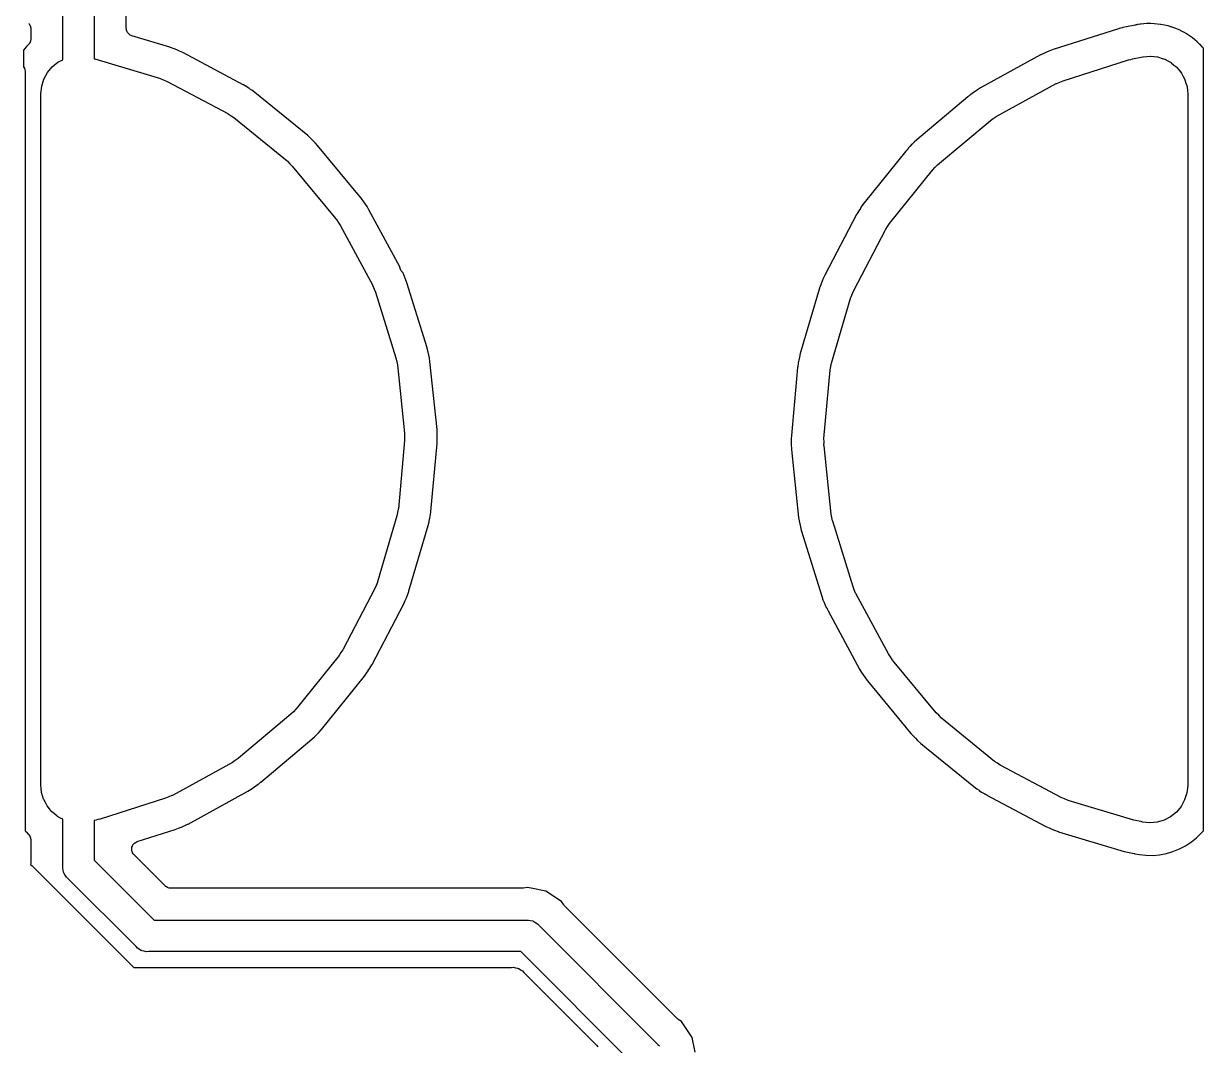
# Model space of a CAD drawing. Extents: x 40 to 174, y -137 to -40.
# Drawn here: x 139.82 to 158.6, y -97.74 to -81.48 of the extents above; entities that cross this region are included whole.
import ezdxf

# ---------------------------------------------------------------- set-up
doc = ezdxf.new("R2010")
doc.units = 0
doc.header["$MEASUREMENT"] = 0
doc.layers.add('BLACK', color=7, linetype='CONTINUOUS')

msp = doc.modelspace()

# ---------------------------------------------------------------- linework, layer by layer
at = {"layer": 'BLACK', "linetype": 'CONTINUOUS'}
for p, q in [((140.95, -81.2109), (140.95, -82.0401)), ((141.458, -81.5545), (141.458, -81.2872)), ((139.908, -81.4814), (139.912, -81.4849)), ((140.45, -82.0569), (140.45, -81.3036)), ((157.701, -81.4823), (157.654, -81.4866)), ((157.702, -81.4823), (157.701, -81.4823)), ((157.704, -81.482), (157.702, -81.4823)), ((157.705, -81.4819), (157.704, -81.482)), ((157.762, -81.4827), (157.705, -81.4819)), ((157.763, -81.4827), (157.762, -81.4826)), ((157.762, -81.4826), (157.762, -81.4827)), ((157.819, -81.4831), (157.763, -81.4827)), ((157.821, -81.4833), (157.819, -81.4831)), ((157.822, -81.4836), (157.821, -81.4833)), ((139.912, -81.4849), (139.921, -81.4993)), ((139.921, -81.4993), (139.93, -81.5129)), ((139.93, -81.5129), (139.932, -81.5183)), ((139.932, -81.5183), (139.934, -81.5231)), ((139.934, -81.5231), (139.937, -81.5395)), ((139.937, -81.5395), (139.942, -81.5555)), ((139.942, -81.5555), (139.941, -81.5611)), ((139.941, -81.5611), (139.942, -81.5666)), ((139.942, -81.5666), (139.942, -81.725)), ((141.461, -81.5689), (141.458, -81.5545)), ((141.461, -81.5836), (141.461, -81.5689)), ((141.464, -81.5905), (141.461, -81.5836)), ((141.466, -81.598), (141.464, -81.5905)), ((141.473, -81.6106), (141.466, -81.598)), ((141.479, -81.6241), (141.473, -81.6106)), ((141.484, -81.6296), (141.479, -81.6241)), ((141.488, -81.6362), (141.484, -81.6296)), ((141.499, -81.6456), (141.488, -81.6362)), ((141.509, -81.6562), (141.499, -81.6456)), ((141.516, -81.6597), (141.509, -81.6562)), ((141.522, -81.6645), (141.516, -81.6597)), ((141.535, -81.6695), (141.522, -81.6645)), ((141.548, -81.6761), (141.535, -81.6695)), ((157.248, -81.5642), (156.211, -81.8932)), ((157.252, -81.5629), (157.248, -81.5642)), ((157.257, -81.5615), (157.252, -81.5629)), ((157.315, -81.5467), (157.257, -81.5615)), ((157.318, -81.546), (157.315, -81.5466)), ((157.315, -81.5466), (157.315, -81.5467)), ((157.319, -81.5459), (157.318, -81.5459)), ((157.318, -81.5459), (157.318, -81.546)), ((157.374, -81.5322), (157.319, -81.5459)), ((157.516, -81.5041), (157.374, -81.5322)), ((157.519, -81.5046), (157.516, -81.5041)), ((157.53, -81.5025), (157.519, -81.5046)), ((157.541, -81.5023), (157.53, -81.5025)), ((157.552, -81.4984), (157.541, -81.5023)), ((157.541, -81.5023), (157.541, -81.5023)), ((157.562, -81.4964), (157.552, -81.4984)), ((157.563, -81.4963), (157.562, -81.4963)), ((157.562, -81.4963), (157.562, -81.4964)), ((157.562, -81.4964), (157.562, -81.4964)), ((157.596, -81.4917), (157.563, -81.4963)), ((157.602, -81.4908), (157.596, -81.4917)), ((157.596, -81.4917), (157.596, -81.4917)), ((157.596, -81.4917), (157.596, -81.4917)), ((157.653, -81.4867), (157.602, -81.4908)), ((157.654, -81.4866), (157.653, -81.4865)), ((157.653, -81.4865), (157.653, -81.4867)), ((157.823, -81.4836), (157.822, -81.4836)), ((157.871, -81.4889), (157.823, -81.4836)), ((157.872, -81.489), (157.871, -81.4889)), ((157.871, -81.4889), (157.871, -81.4889)), ((157.919, -81.494), (157.872, -81.489)), ((157.92, -81.4943), (157.919, -81.494)), ((157.922, -81.4943), (157.92, -81.4943)), ((157.923, -81.4945), (157.922, -81.4943)), ((157.979, -81.5063), (157.923, -81.4945)), ((157.98, -81.5065), (157.979, -81.5063)), ((157.979, -81.5063), (157.979, -81.5063)), ((158.035, -81.5178), (157.98, -81.5065)), ((158.036, -81.5183), (158.035, -81.5178)), ((158.038, -81.5189), (158.036, -81.5183)), ((158.039, -81.5191), (158.038, -81.5189)), ((158.084, -81.5335), (158.039, -81.5191)), ((158.085, -81.5336), (158.084, -81.5335)), ((158.085, -81.5338), (158.085, -81.5336)), ((158.13, -81.5479), (158.085, -81.5338)), ((158.132, -81.5484), (158.13, -81.5479)), ((158.133, -81.5487), (158.132, -81.5484)), ((158.135, -81.5492), (158.133, -81.5487)), ((158.187, -81.5715), (158.135, -81.5492)), ((158.187, -81.5716), (158.187, -81.5715)), ((158.188, -81.5719), (158.187, -81.5716)), ((158.239, -81.5936), (158.188, -81.5719)), ((158.241, -81.5945), (158.239, -81.5936)), ((158.242, -81.5954), (158.241, -81.5945)), ((158.243, -81.5958), (158.242, -81.5954)), ((158.285, -81.6188), (158.243, -81.5958)), ((158.285, -81.619), (158.285, -81.6188)), ((158.286, -81.6193), (158.285, -81.619)), ((158.328, -81.6418), (158.286, -81.6193)), ((158.329, -81.6425), (158.328, -81.6418)), ((158.33, -81.6431), (158.329, -81.6425)), ((158.332, -81.644), (158.33, -81.6431)), ((158.378, -81.6758), (158.332, -81.644)), ((139.878, -81.8415), (139.825, -81.9041)), ((139.904, -81.8158), (139.878, -81.8415)), ((139.907, -81.8107), (139.904, -81.8158)), ((139.912, -81.8067), (139.907, -81.8107)), ((139.92, -81.7929), (139.912, -81.8067)), ((139.93, -81.7799), (139.92, -81.7929)), ((139.931, -81.7739), (139.93, -81.7799)), ((139.934, -81.7685), (139.931, -81.7739)), ((139.937, -81.7528), (139.934, -81.7685)), ((139.941, -81.7374), (139.937, -81.7528)), ((139.942, -81.725), (139.941, -81.7312)), ((139.941, -81.7312), (139.941, -81.7374)), ((142.154, -81.8588), (141.548, -81.6761)), ((142.157, -81.8599), (142.154, -81.8588)), ((158.378, -81.676), (158.378, -81.6758)), ((158.379, -81.6763), (158.378, -81.676)), ((158.425, -81.7079), (158.379, -81.6763)), ((158.427, -81.7091), (158.425, -81.7079)), ((158.428, -81.7101), (158.427, -81.7091)), ((158.429, -81.7108), (158.428, -81.7101)), ((158.465, -81.7413), (158.429, -81.7108)), ((158.466, -81.7415), (158.465, -81.7413)), ((158.466, -81.7419), (158.466, -81.7415)), ((158.503, -81.7723), (158.466, -81.7419)), ((158.503, -81.773), (158.503, -81.7723)), ((158.505, -81.7738), (158.503, -81.773)), ((158.506, -81.7751), (158.505, -81.7738)), ((158.545, -81.8152), (158.506, -81.7751)), ((158.546, -81.8155), (158.545, -81.8152)), ((158.546, -81.8159), (158.546, -81.8155)), ((158.586, -81.8561), (158.546, -81.8159)), ((158.587, -81.8576), (158.586, -81.8561)), ((158.588, -81.8588), (158.587, -81.8576)), ((158.589, -81.8596), (158.588, -81.8588)), ((139.825, -81.9041), (139.825, -82.173)), ((140.95, -82.0401), (140.959, -82.0418)), ((140.959, -82.0418), (142.003, -82.357)), ((142.162, -81.8613), (142.157, -81.8599)), ((142.219, -81.8825), (142.162, -81.8613)), ((142.262, -81.9008), (142.219, -81.8825)), ((142.263, -81.901), (142.262, -81.9008)), ((142.264, -81.9015), (142.263, -81.901)), ((142.307, -81.9193), (142.264, -81.9015)), ((142.358, -81.9436), (142.307, -81.9193)), ((143.319, -82.4542), (142.358, -81.9436)), ((156.007, -81.9803), (155.054, -82.5044)), ((156.011, -81.9784), (156.007, -81.9803)), ((156.015, -81.9761), (156.011, -81.9784)), ((156.07, -81.9499), (156.015, -81.9761)), ((156.113, -81.9321), (156.07, -81.9499)), ((156.114, -81.9316), (156.113, -81.9321)), ((156.115, -81.9314), (156.114, -81.9316)), ((156.158, -81.9131), (156.115, -81.9314)), ((156.211, -81.8932), (156.158, -81.9131)), ((157.443, -82.052), (157.471, -82.0434)), ((157.471, -82.0434), (157.634, -82.0113)), ((157.634, -82.0113), (157.637, -82.0107)), ((157.637, -82.0107), (157.638, -82.0106)), ((157.638, -82.0106), (157.642, -82.0098)), ((157.638, -82.0106), (157.638, -82.0106)), ((157.642, -82.0098), (157.698, -82.0051)), ((157.698, -82.0051), (157.754, -82)), ((157.754, -82), (157.757, -82.0003)), ((157.757, -82.0003), (157.759, -82.0001)), ((157.759, -82.0001), (157.815, -82.0064)), ((157.815, -82.0064), (157.871, -82.0123)), ((157.871, -82.0123), (157.873, -82.0129)), ((157.873, -82.0129), (157.875, -82.0132)), ((157.875, -82.0132), (157.929, -82.0303)), ((157.929, -82.0303), (157.983, -82.0469)), ((158.6, -81.8736), (158.589, -81.8596)), ((158.6, -88.0869), (158.6, -81.8736)), ((139.825, -82.173), (139.827, -82.1758)), ((139.827, -82.1758), (139.838, -82.1921)), ((139.838, -82.1921), (139.84, -82.1986)), ((139.84, -82.1986), (139.843, -82.2044)), ((139.843, -82.2044), (139.847, -82.224)), ((139.847, -82.224), (139.852, -82.2432)), ((140.205, -82.261), (140.28, -82.1713)), ((140.28, -82.1713), (140.371, -82.0979)), ((140.371, -82.0979), (140.45, -82.0569)), ((156.366, -82.3902), (157.406, -82.0602)), ((157.406, -82.0602), (157.414, -82.0577)), ((157.414, -82.0577), (157.443, -82.052)), ((157.983, -82.0469), (157.985, -82.048)), ((157.985, -82.048), (157.987, -82.0487)), ((157.987, -82.0487), (158.036, -82.0758)), ((158.036, -82.0758), (158.086, -82.1026)), ((158.086, -82.1026), (158.087, -82.1041)), ((158.087, -82.1041), (158.089, -82.1052)), ((158.089, -82.1052), (158.132, -82.1413)), ((158.132, -82.1413), (158.176, -82.1772)), ((158.176, -82.1772), (158.177, -82.179)), ((158.177, -82.179), (158.179, -82.1805)), ((158.179, -82.1805), (158.214, -82.2243)), ((158.214, -82.2243), (158.25, -82.268)), ((139.852, -82.2432), (139.85, -82.263)), ((139.85, -82.263), (139.85, -94.3264)), ((140.113, -82.4753), (140.149, -82.3636)), ((140.149, -82.3636), (140.205, -82.261)), ((142.003, -82.357), (142.011, -82.3595)), ((142.011, -82.3595), (142.061, -82.381)), ((142.061, -82.381), (142.111, -82.4017)), ((142.111, -82.4017), (143.075, -82.9138)), ((156.266, -82.4323), (156.316, -82.4116)), ((156.316, -82.4116), (156.366, -82.3902)), ((158.25, -82.268), (158.251, -82.27)), ((158.251, -82.27), (158.252, -82.2719)), ((158.252, -82.2719), (158.278, -82.3216)), ((158.278, -82.3216), (158.305, -82.3714)), ((158.305, -82.3714), (158.305, -82.3736)), ((158.305, -82.3736), (158.306, -82.3757)), ((158.306, -82.3757), (158.322, -82.4295)), ((140.1, -82.5916), (140.113, -82.4753)), ((140.1, -82.6), (140.1, -82.5916)), ((140.1, -93.6), (140.1, -82.6)), ((143.322, -82.456), (143.319, -82.4542)), ((143.327, -82.4583), (143.322, -82.456)), ((143.379, -82.4902), (143.327, -82.4583)), ((143.417, -82.5165), (143.379, -82.4902)), ((143.418, -82.5169), (143.417, -82.5165)), ((143.419, -82.5175), (143.418, -82.5169)), ((143.458, -82.5433), (143.419, -82.5175)), ((143.504, -82.5772), (143.458, -82.5433)), ((144.347, -83.2646), (143.504, -82.5772)), ((154.927, -82.5875), (154.892, -82.6134)), ((154.966, -82.5617), (154.927, -82.5875)), ((154.967, -82.5607), (154.966, -82.5611)), ((154.966, -82.5611), (154.966, -82.5617)), ((155.006, -82.5343), (154.967, -82.5607)), ((155.054, -82.5044), (155.006, -82.5343)), ((155.302, -82.962), (156.258, -82.4363)), ((156.258, -82.4363), (156.266, -82.4323)), ((158.322, -82.4295), (158.339, -82.4835)), ((158.339, -82.4835), (158.339, -82.4858)), ((158.339, -82.4858), (158.339, -82.488)), ((158.339, -82.488), (158.345, -82.5439)), ((158.345, -82.5439), (158.35, -82.6)), ((158.35, -82.6), (158.35, -93.6)), ((154.852, -82.6458), (154.038, -83.3289)), ((154.855, -82.6446), (154.852, -82.6458)), ((154.863, -82.6379), (154.855, -82.6446)), ((154.872, -82.6328), (154.863, -82.6379)), ((154.875, -82.63), (154.872, -82.6328)), ((154.883, -82.6214), (154.875, -82.63)), ((154.892, -82.6141), (154.883, -82.6214)), ((154.892, -82.6134), (154.892, -82.6141)), ((143.075, -82.9138), (143.082, -82.9178)), ((143.082, -82.9178), (143.127, -82.9485)), ((143.127, -82.9485), (143.172, -82.9786)), ((143.172, -82.9786), (144.018, -83.668)), ((155.257, -82.9927), (155.302, -82.962)), ((154.37, -83.7295), (155.206, -83.0282)), ((155.206, -83.0281), (155.212, -83.0228)), ((155.206, -83.0282), (155.206, -83.0281)), ((155.206, -83.0281), (155.206, -83.0281)), ((155.212, -83.0228), (155.257, -82.9927)), ((144.35, -83.2673), (144.347, -83.2646)), ((144.353, -83.2702), (144.35, -83.2673)), ((144.398, -83.3116), (144.353, -83.2702)), ((144.431, -83.3449), (144.398, -83.3116)), ((144.432, -83.3454), (144.431, -83.3449)), ((144.432, -83.3462), (144.432, -83.3454)), ((144.465, -83.379), (144.432, -83.3462)), ((154.038, -83.3289), (153.996, -83.3676)), ((144.504, -83.4212), (144.465, -83.379)), ((145.197, -84.2592), (144.504, -83.4212)), ((153.862, -83.513), (153.201, -84.335)), ((153.863, -83.5115), (153.862, -83.513)), ((153.871, -83.5065), (153.863, -83.5115)), ((153.879, -83.4967), (153.871, -83.5065)), ((153.889, -83.4881), (153.879, -83.4967)), ((153.891, -83.4846), (153.889, -83.4881)), ((153.895, -83.4766), (153.891, -83.4846)), ((153.897, -83.4741), (153.895, -83.4766)), ((153.901, -83.4694), (153.897, -83.4741)), ((153.903, -83.4632), (153.901, -83.4694)), ((153.929, -83.4351), (153.903, -83.4632)), ((153.962, -83.4023), (153.929, -83.4351)), ((153.963, -83.401), (153.962, -83.4015)), ((153.962, -83.4015), (153.962, -83.4023)), ((153.996, -83.3676), (153.963, -83.401)), ((144.018, -83.668), (144.024, -83.6734)), ((144.024, -83.6734), (144.062, -83.7123)), ((144.062, -83.7123), (144.101, -83.7506)), ((154.332, -83.7683), (154.37, -83.7295)), ((144.101, -83.7506), (144.796, -84.5911)), ((153.604, -84.6635), (154.288, -83.8132)), ((154.288, -83.8132), (154.293, -83.8067)), ((154.288, -83.8132), (154.288, -83.8132)), ((154.288, -83.8132), (154.288, -83.8132)), ((154.293, -83.8067), (154.332, -83.7683)), ((145.2, -84.2622), (145.197, -84.2592)), ((145.203, -84.266), (145.2, -84.2622)), ((145.239, -84.3154), (145.203, -84.266)), ((145.265, -84.3544), (145.239, -84.3154)), ((145.265, -84.355), (145.265, -84.3544)), ((145.266, -84.3558), (145.265, -84.355)), ((145.292, -84.3946), (145.266, -84.3558)), ((145.321, -84.4434), (145.292, -84.3946)), ((145.814, -85.3546), (145.321, -84.4434)), ((153.115, -84.4604), (153.083, -84.5128)), ((153.141, -84.4217), (153.115, -84.4604)), ((153.142, -84.4203), (153.141, -84.4209)), ((153.141, -84.4209), (153.141, -84.4217)), ((153.167, -84.3812), (153.142, -84.4203)), ((153.201, -84.335), (153.167, -84.3812)), ((144.796, -84.5911), (144.802, -84.5976)), ((144.802, -84.5976), (144.832, -84.6432)), ((144.832, -84.6432), (144.862, -84.6882)), ((153.079, -84.5204), (152.575, -85.4846)), ((153.081, -84.5169), (153.079, -84.5204)), ((153.079, -84.5204), (153.079, -84.5204)), ((153.083, -84.5128), (153.081, -84.5169)), ((153.575, -84.709), (153.604, -84.6635)), ((144.862, -84.6882), (145.381, -85.6479)), ((153.035, -85.7284), (153.54, -84.7615)), ((153.54, -84.7615), (153.544, -84.7541)), ((153.544, -84.7541), (153.575, -84.709)), ((145.814, -85.3579), (145.814, -85.3546)), ((145.818, -85.3715), (145.814, -85.3579)), ((145.82, -85.3855), (145.818, -85.3715)), ((145.821, -85.3885), (145.82, -85.3855)), ((145.821, -85.3887), (145.821, -85.3885)), ((145.824, -85.393), (145.821, -85.3887)), ((145.826, -85.4004), (145.824, -85.393)), ((145.828, -85.4043), (145.826, -85.4004)), ((145.836, -85.4155), (145.828, -85.4043)), ((145.842, -85.4276), (145.836, -85.4155)), ((145.848, -85.4333), (145.842, -85.4276)), ((145.853, -85.4402), (145.848, -85.4333)), ((145.86, -85.4448), (145.853, -85.4402)), ((145.869, -85.4634), (145.86, -85.4448)), ((145.886, -85.5065), (145.869, -85.4634)), ((145.887, -85.5073), (145.886, -85.5065)), ((145.887, -85.5082), (145.887, -85.5073)), ((145.905, -85.5512), (145.887, -85.5082)), ((145.924, -85.6048), (145.905, -85.5512)), ((146.246, -86.6437), (145.924, -85.6048)), ((152.533, -85.5813), (152.515, -85.6242)), ((152.534, -85.5797), (152.533, -85.5805)), ((152.533, -85.5805), (152.533, -85.5813)), ((152.551, -85.5363), (152.534, -85.5797)), ((152.575, -85.4846), (152.551, -85.5363)), ((145.381, -85.6479), (145.381, -85.6479)), ((145.381, -85.6479), (145.381, -85.6479)), ((145.381, -85.6479), (145.385, -85.6553)), ((145.385, -85.6553), (145.405, -85.7057)), ((145.405, -85.7057), (145.426, -85.7558)), ((145.426, -85.7558), (145.749, -86.798)), ((152.492, -85.6902), (152.185, -86.7337)), ((152.493, -85.6862), (152.492, -85.6902)), ((152.494, -85.6818), (152.493, -85.6862)), ((152.515, -85.6242), (152.494, -85.6818)), ((152.994, -85.8289), (153.015, -85.7788)), ((153.015, -85.7788), (153.035, -85.7284)), ((152.683, -86.8836), (152.991, -85.837)), ((152.991, -85.837), (152.994, -85.8289)), ((146.247, -86.6478), (146.246, -86.6437)), ((146.249, -86.6524), (146.247, -86.6478)), ((146.263, -86.7117), (146.249, -86.6524)), ((146.272, -86.7574), (146.263, -86.7117)), ((152.185, -86.7337), (152.171, -86.7892)), ((145.749, -86.798), (145.751, -86.806)), ((145.751, -86.806), (145.762, -86.8594)), ((145.762, -86.8594), (145.773, -86.9127)), ((145.773, -86.9127), (145.887, -87.9977)), ((146.272, -86.7583), (146.272, -86.7574)), ((146.272, -86.7592), (146.272, -86.7583)), ((146.282, -86.805), (146.272, -86.7592)), ((146.291, -86.8614), (146.282, -86.805)), ((146.404, -87.9431), (146.291, -86.8614)), ((152.153, -86.8824), (152.144, -86.9429)), ((152.162, -86.8368), (152.153, -86.8824)), ((152.163, -86.8351), (152.162, -86.8359)), ((152.162, -86.8359), (152.162, -86.8368)), ((152.171, -86.7892), (152.163, -86.8351)), ((152.673, -86.937), (152.683, -86.8836)), ((152.143, -86.9518), (152.044, -88.0349)), ((152.144, -86.9429), (152.143, -86.9477)), ((152.143, -86.9477), (152.143, -86.9518)), ((152.562, -88.0852), (152.661, -86.9986)), ((152.661, -86.9986), (152.662, -86.9903)), ((152.662, -86.9903), (152.673, -86.937)), ((145.887, -87.9977), (145.888, -88.0061)), ((145.888, -88.0061), (145.887, -88.0605)), ((146.405, -87.9471), (146.404, -87.9431)), ((146.405, -87.9519), (146.405, -87.9471)), ((146.408, -88.013), (146.405, -87.9519)), ((146.408, -88.0596), (146.408, -88.013)), ((152.044, -88.0349), (152.042, -88.0919)), ((145.888, -88.1148), (145.789, -89.2014)), ((145.887, -88.0605), (145.888, -88.1148)), ((146.307, -89.2481), (146.406, -88.1651)), ((146.406, -88.1651), (146.408, -88.1081)), ((146.408, -88.0604), (146.408, -88.0596)), ((146.408, -88.0613), (146.408, -88.0604)), ((146.408, -88.1081), (146.408, -88.0613)), ((152.042, -88.0919), (152.042, -88.1386)), ((152.042, -88.1386), (152.042, -88.1395)), ((152.042, -88.1395), (152.042, -88.1404)), ((152.042, -88.1404), (152.042, -88.187)), ((152.042, -88.187), (152.045, -88.2481)), ((152.563, -88.1395), (152.562, -88.0852)), ((152.562, -88.1939), (152.563, -88.1395)), ((152.563, -88.2023), (152.562, -88.1939)), ((152.677, -89.2873), (152.563, -88.2023)), ((158.6, -94.3256), (158.6, -88.0869)), ((158.6, -88.0869), (158.6, -88.0869)), ((152.045, -88.2481), (152.045, -88.2529)), ((152.045, -88.2529), (152.046, -88.2569)), ((152.046, -88.2569), (152.159, -89.3386)), ((145.767, -89.3164), (145.459, -90.363)), ((145.777, -89.263), (145.767, -89.3164)), ((145.788, -89.2097), (145.777, -89.263)), ((145.789, -89.2014), (145.788, -89.2097)), ((146.279, -89.4108), (146.287, -89.3649)), ((146.287, -89.3649), (146.288, -89.3641)), ((146.288, -89.3632), (146.297, -89.3176)), ((146.288, -89.3641), (146.288, -89.3632)), ((146.297, -89.3176), (146.306, -89.2571)), ((146.306, -89.2571), (146.307, -89.2523)), ((146.307, -89.2523), (146.307, -89.2481)), ((152.159, -89.3386), (152.168, -89.395)), ((152.688, -89.3406), (152.677, -89.2873)), ((152.699, -89.394), (152.688, -89.3406)), ((145.958, -90.5098), (146.265, -89.4663)), ((146.265, -89.4663), (146.279, -89.4108)), ((152.168, -89.395), (152.178, -89.4409)), ((152.178, -89.4409), (152.178, -89.4418)), ((152.178, -89.4418), (152.178, -89.4426)), ((152.178, -89.4426), (152.187, -89.4883)), ((152.187, -89.4883), (152.201, -89.5476)), ((152.201, -89.5476), (152.203, -89.552)), ((152.203, -89.552), (152.204, -89.5563)), ((152.204, -89.5563), (152.526, -90.5952)), ((152.701, -89.402), (152.699, -89.394)), ((153.024, -90.4442), (152.701, -89.402)), ((145.415, -90.4716), (144.91, -91.4385)), ((145.435, -90.4212), (145.415, -90.4716)), ((145.456, -90.3711), (145.435, -90.4212)), ((145.459, -90.363), (145.456, -90.3711)), ((153.045, -90.4943), (153.024, -90.4442)), ((153.065, -90.5447), (153.045, -90.4943)), ((145.875, -90.7154), (145.899, -90.6637)), ((145.899, -90.6637), (145.916, -90.6203)), ((145.916, -90.6203), (145.917, -90.6196)), ((145.917, -90.6187), (145.935, -90.5758)), ((145.917, -90.6196), (145.917, -90.6187)), ((145.935, -90.5758), (145.956, -90.5182)), ((145.956, -90.5182), (145.957, -90.5136)), ((145.957, -90.5136), (145.958, -90.5098)), ((152.526, -90.5952), (152.545, -90.6488)), ((152.545, -90.6488), (152.563, -90.6919)), ((153.069, -90.5521), (153.065, -90.5447)), ((153.588, -91.5118), (153.069, -90.5521)), ((153.069, -90.5521), (153.069, -90.5521)), ((153.069, -90.5521), (153.069, -90.5521)), ((145.371, -91.6793), (145.875, -90.7154)), ((152.563, -90.6919), (152.563, -90.6927)), ((152.563, -90.6927), (152.564, -90.6935)), ((152.564, -90.6935), (152.581, -90.7366)), ((152.581, -90.7366), (152.597, -90.771)), ((152.597, -90.771), (152.602, -90.7754)), ((152.602, -90.7754), (152.607, -90.784)), ((152.607, -90.784), (152.613, -90.7914)), ((152.613, -90.7914), (152.615, -90.7953)), ((152.615, -90.7953), (152.619, -90.8067)), ((152.619, -90.8067), (152.625, -90.8174)), ((152.625, -90.8174), (152.626, -90.8274)), ((152.626, -90.8274), (152.627, -90.8281)), ((152.627, -90.8281), (153.129, -91.7566)), ((144.846, -91.5365), (144.162, -92.3868)), ((144.875, -91.491), (144.846, -91.5365)), ((144.906, -91.4459), (144.875, -91.491)), ((144.91, -91.4385), (144.906, -91.4459)), ((153.618, -91.5568), (153.588, -91.5118)), ((153.648, -91.6024), (153.618, -91.5568)), ((153.654, -91.6089), (153.648, -91.6024)), ((154.349, -92.4494), (153.654, -91.6089)), ((145.283, -91.8188), (145.308, -91.7797)), ((145.308, -91.7797), (145.309, -91.7791)), ((145.309, -91.7783), (145.335, -91.7396)), ((145.309, -91.7791), (145.309, -91.7783)), ((145.335, -91.7396), (145.367, -91.6873)), ((145.367, -91.6873), (145.369, -91.6831)), ((145.369, -91.6831), (145.371, -91.6793)), ((153.129, -91.7566), (153.158, -91.8054)), ((153.158, -91.8054), (153.184, -91.8441)), ((144.568, -92.7127), (145.249, -91.865)), ((145.249, -91.865), (145.283, -91.8188)), ((153.184, -91.8441), (153.185, -91.845)), ((153.185, -91.845), (153.185, -91.8456)), ((153.185, -91.8456), (153.211, -91.8846)), ((153.211, -91.8846), (153.247, -91.934)), ((153.247, -91.934), (153.25, -91.9375)), ((153.25, -91.9375), (153.253, -91.941)), ((153.253, -91.941), (153.946, -92.7788)), ((144.08, -92.4705), (143.244, -93.1718)), ((144.118, -92.4316), (144.08, -92.4705)), ((144.157, -92.3933), (144.118, -92.4316)), ((144.162, -92.3868), (144.157, -92.3933)), ((154.388, -92.4877), (154.349, -92.4494)), ((154.426, -92.5266), (154.388, -92.4877)), ((154.432, -92.532), (154.426, -92.5266)), ((155.278, -93.2214), (154.432, -92.532)), ((144.521, -92.7649), (144.562, -92.7196)), ((144.562, -92.7196), (144.565, -92.716)), ((144.565, -92.716), (144.568, -92.7127)), ((143.598, -93.5542), (144.412, -92.8711)), ((144.412, -92.8711), (144.454, -92.8324)), ((144.454, -92.8324), (144.487, -92.799)), ((144.487, -92.799), (144.488, -92.7985)), ((144.488, -92.7977), (144.521, -92.7649)), ((144.488, -92.7985), (144.488, -92.7977)), ((153.946, -92.7788), (153.985, -92.821)), ((153.985, -92.821), (154.018, -92.8538)), ((154.018, -92.8538), (154.018, -92.8546)), ((154.018, -92.8546), (154.019, -92.8551)), ((154.019, -92.8551), (154.052, -92.8884)), ((154.052, -92.8884), (154.097, -92.9298)), ((154.097, -92.9298), (154.1, -92.9328)), ((154.1, -92.9328), (154.103, -92.9355)), ((154.103, -92.9355), (154.946, -93.6228)), ((143.148, -93.238), (142.192, -93.7637)), ((143.193, -93.2073), (143.148, -93.238)), ((143.238, -93.1772), (143.193, -93.2073)), ((143.244, -93.1719), (143.238, -93.1772)), ((143.244, -93.1718), (143.244, -93.1719)), ((143.244, -93.1719), (143.244, -93.1719)), ((155.323, -93.2515), (155.278, -93.2214)), ((155.368, -93.2822), (155.323, -93.2515)), ((155.375, -93.2862), (155.368, -93.2822)), ((156.339, -93.7983), (155.375, -93.2862)), ((155.375, -93.2862), (155.375, -93.2862)), ((155.375, -93.2862), (155.375, -93.2862)), ((140.105, -93.656), (140.1, -93.6)), ((140.111, -93.712), (140.105, -93.656)), ((143.396, -93.6955), (143.444, -93.6657)), ((143.444, -93.6657), (143.483, -93.6393)), ((143.483, -93.6393), (143.484, -93.6389)), ((143.484, -93.6383), (143.523, -93.6125)), ((143.484, -93.6389), (143.484, -93.6383)), ((143.523, -93.6125), (143.558, -93.5866)), ((143.558, -93.5859), (143.567, -93.5786)), ((143.558, -93.5866), (143.558, -93.5859)), ((143.567, -93.5786), (143.575, -93.57)), ((143.575, -93.57), (143.578, -93.5672)), ((143.578, -93.5672), (143.587, -93.5621)), ((143.587, -93.5621), (143.595, -93.5554)), ((143.595, -93.5554), (143.598, -93.5542)), ((154.946, -93.6228), (154.992, -93.6567)), ((154.992, -93.6567), (155.031, -93.6825)), ((155.031, -93.6825), (155.032, -93.6831)), ((155.032, -93.6831), (155.033, -93.6835)), ((155.033, -93.6835), (155.071, -93.7098)), ((158.35, -93.6084), (158.337, -93.7247)), ((158.35, -93.6), (158.35, -93.6084)), ((140.111, -93.7142), (140.111, -93.712)), ((140.111, -93.7165), (140.111, -93.7142)), ((140.128, -93.7704), (140.111, -93.7165)), ((140.144, -93.8243), (140.128, -93.7704)), ((140.145, -93.8264), (140.144, -93.8243)), ((140.145, -93.8286), (140.145, -93.8264)), ((140.172, -93.8783), (140.145, -93.8286)), ((142.084, -93.8098), (141.044, -94.1398)), ((142.134, -93.7884), (142.084, -93.8098)), ((142.184, -93.7677), (142.134, -93.7884)), ((142.192, -93.7637), (142.184, -93.7677)), ((142.443, -94.2196), (143.396, -93.6955)), ((155.071, -93.7098), (155.098, -93.7265)), ((155.098, -93.7265), (155.1, -93.728)), ((155.1, -93.728), (155.102, -93.7289)), ((155.102, -93.7289), (155.109, -93.7331)), ((155.109, -93.7331), (155.112, -93.7345)), ((155.112, -93.7345), (155.112, -93.7345)), ((155.112, -93.7345), (155.117, -93.7371)), ((155.117, -93.7371), (155.125, -93.7395)), ((155.125, -93.7395), (155.129, -93.7414)), ((155.129, -93.7414), (155.139, -93.7491)), ((155.139, -93.7491), (155.151, -93.7552)), ((155.151, -93.7552), (155.153, -93.7574)), ((155.153, -93.7574), (156.092, -94.2564)), ((156.389, -93.819), (156.339, -93.7983)), ((156.439, -93.8405), (156.389, -93.819)), ((156.447, -93.843), (156.439, -93.8405)), ((157.491, -94.1582), (156.447, -93.843)), ((158.301, -93.8364), (158.245, -93.939)), ((158.337, -93.7247), (158.301, -93.8364)), ((140.198, -93.9281), (140.172, -93.8783)), ((140.199, -93.93), (140.198, -93.9281)), ((140.2, -93.932), (140.199, -93.93)), ((140.236, -93.9756), (140.2, -93.932)), ((140.271, -94.0195), (140.236, -93.9756)), ((140.273, -94.021), (140.271, -94.0195)), ((140.274, -94.0228), (140.273, -94.021)), ((140.318, -94.0586), (140.274, -94.0228)), ((140.361, -94.0948), (140.318, -94.0586)), ((158.17, -94.0287), (158.079, -94.1021)), ((158.245, -93.939), (158.17, -94.0287)), ((140.363, -94.0959), (140.361, -94.0948)), ((140.364, -94.0974), (140.363, -94.0959)), ((140.414, -94.1242), (140.364, -94.0974)), ((140.45, -94.144), (140.414, -94.1242)), ((140.45, -94.8891), (140.45, -94.144)), ((140.979, -94.1566), (140.95, -94.1623)), ((140.95, -94.1623), (140.95, -94.7964)), ((141.007, -94.148), (140.979, -94.1566)), ((141.036, -94.1423), (141.007, -94.148)), ((141.044, -94.1398), (141.036, -94.1423)), ((142.337, -94.2679), (142.38, -94.2501)), ((142.38, -94.2501), (142.435, -94.2239)), ((142.435, -94.2239), (142.439, -94.2216)), ((142.439, -94.2216), (142.443, -94.2196)), ((157.606, -94.1809), (157.491, -94.1582)), ((157.607, -94.1809), (157.606, -94.1809)), ((157.629, -94.1877), (157.607, -94.1809)), ((157.746, -94.2), (157.629, -94.1877)), ((157.862, -94.1894), (157.746, -94.2)), ((157.975, -94.1563), (157.862, -94.1894)), ((158.079, -94.1021), (157.975, -94.1563)), ((139.85, -94.3264), (139.861, -94.3404)), ((139.861, -94.3404), (139.862, -94.3413)), ((139.862, -94.3413), (139.863, -94.3426)), ((139.863, -94.3426), (139.864, -94.344)), ((139.864, -94.344), (139.904, -94.384)), ((139.904, -94.384), (139.904, -94.3844)), ((139.904, -94.3844), (139.905, -94.3847)), ((139.905, -94.3847), (139.906, -94.386)), ((139.906, -94.386), (139.909, -94.39)), ((139.909, -94.39), (139.912, -94.3931)), ((139.912, -94.3931), (139.921, -94.4081)), ((139.921, -94.4081), (139.931, -94.4224)), ((139.931, -94.4224), (139.932, -94.4271)), ((139.932, -94.4271), (139.934, -94.4313)), ((139.934, -94.4313), (139.937, -94.4484)), ((141.633, -94.4989), (142.239, -94.3068)), ((142.239, -94.3068), (142.292, -94.2869)), ((142.292, -94.2869), (142.335, -94.2686)), ((142.335, -94.2686), (142.336, -94.2683)), ((142.336, -94.2683), (142.337, -94.2679)), ((156.092, -94.2564), (156.143, -94.2807)), ((156.143, -94.2807), (156.186, -94.2985)), ((156.186, -94.2985), (156.187, -94.299)), ((156.187, -94.299), (156.188, -94.2992)), ((156.188, -94.2992), (156.231, -94.3175)), ((156.231, -94.3175), (156.288, -94.3387)), ((156.288, -94.3387), (156.293, -94.3401)), ((156.293, -94.3401), (156.296, -94.3412)), ((156.296, -94.3412), (157.338, -94.6556)), ((158.409, -94.5038), (158.491, -94.4382)), ((158.491, -94.4382), (158.572, -94.3585)), ((158.572, -94.3585), (158.6, -94.3256)), ((139.937, -94.4484), (139.942, -94.4651)), ((139.942, -94.4651), (139.941, -94.47)), ((139.941, -94.47), (139.942, -94.4748)), ((139.942, -94.4748), (139.942, -94.8128)), ((141.545, -94.6311), (141.547, -94.6119)), ((141.547, -94.6119), (141.548, -94.5927)), ((141.548, -94.5927), (141.549, -94.59)), ((141.549, -94.5871), (141.557, -94.5697)), ((141.549, -94.59), (141.549, -94.5871)), ((141.557, -94.5697), (141.564, -94.5519)), ((141.564, -94.5519), (141.566, -94.5498)), ((141.566, -94.5498), (141.568, -94.5471)), ((141.568, -94.5471), (141.581, -94.5336)), ((141.581, -94.5336), (141.594, -94.5194)), ((141.594, -94.5194), (141.597, -94.518)), ((141.597, -94.518), (141.599, -94.516)), ((141.599, -94.516), (141.616, -94.5078)), ((141.616, -94.5078), (141.633, -94.4989)), ((158.116, -94.6573), (158.221, -94.6146)), ((158.221, -94.6146), (158.314, -94.5662)), ((158.314, -94.5662), (158.409, -94.5038)), ((139.942, -94.8128), (139.94, -94.8251)), ((140.95, -94.7964), (141.904, -95.75)), ((141.546, -94.6339), (141.545, -94.6311)), ((141.546, -94.6368), (141.546, -94.6339)), ((141.551, -94.6551), (141.546, -94.6368)), ((141.556, -94.6737), (141.551, -94.6551)), ((141.558, -94.6761), (141.556, -94.6737)), ((141.559, -94.6788), (141.558, -94.6761)), ((141.571, -94.6941), (141.559, -94.6788)), ((141.582, -94.7098), (141.571, -94.6941)), ((142.077, -95.2048), (141.582, -94.7098)), ((157.338, -94.6556), (157.393, -94.6693)), ((157.393, -94.6693), (157.499, -94.6903)), ((157.499, -94.6903), (157.503, -94.6907)), ((157.503, -94.6907), (157.509, -94.6925)), ((157.509, -94.6925), (157.516, -94.6927)), ((157.516, -94.6927), (157.581, -94.706)), ((157.581, -94.706), (157.685, -94.7169)), ((157.685, -94.7169), (157.799, -94.7177)), ((157.799, -94.7177), (157.903, -94.7082)), ((157.903, -94.7082), (158.015, -94.6869)), ((158.015, -94.6869), (158.116, -94.6573)), ((139.94, -94.8376), (139.934, -94.8639)), ((139.934, -94.8639), (139.961, -94.8828)), ((139.94, -94.8251), (139.94, -94.8376)), ((139.961, -94.8828), (141.579, -96.5)), ((140.447, -94.9221), (140.45, -94.8891)), ((140.456, -94.9542), (140.447, -94.9221)), ((140.461, -94.9868), (140.456, -94.9542)), ((140.467, -94.9965), (140.461, -94.9868)), ((140.47, -95.0073), (140.467, -94.9965)), ((140.489, -95.0345), (140.47, -95.0073)), ((140.506, -95.0632), (140.489, -95.0345)), ((140.531, -95.0845), (140.506, -95.0632)), ((141.616, -96.1691), (140.531, -95.0845)), ((142.081, -95.208), (142.077, -95.2048)), ((142.085, -95.2123), (142.081, -95.208)), ((142.099, -95.2206), (142.085, -95.2123)), ((142.113, -95.2301), (142.099, -95.2206)), ((142.118, -95.2315), (142.113, -95.2301)), ((142.123, -95.2343), (142.118, -95.2315)), ((142.139, -95.2372), (142.123, -95.2343)), ((142.156, -95.2415), (142.139, -95.2372)), ((142.161, -95.241), (142.156, -95.2415)), ((142.167, -95.242), (142.161, -95.241)), ((147.753, -95.242), (142.167, -95.242)), ((147.765, -95.2398), (147.753, -95.242)), ((147.778, -95.2396), (147.765, -95.2398)), ((147.84, -95.2272), (147.778, -95.2396)), ((147.902, -95.2396), (147.84, -95.2272)), ((148.136, -95.286), (147.902, -95.2396)), ((147.902, -95.2396), (147.902, -95.2396)), ((148.386, -95.4535), (148.136, -95.286)), ((148.422, -95.5064), (148.386, -95.4535)), ((148.43, -95.5154), (148.422, -95.5064)), ((148.438, -95.5256), (148.43, -95.5154)), ((150.224, -97.3124), (148.438, -95.5256)), ((141.904, -95.75), (147.829, -95.75)), ((147.829, -95.75), (147.862, -95.7471)), ((147.862, -95.7471), (147.894, -95.7557)), ((147.894, -95.7557), (147.927, -95.7615)), ((147.927, -95.7615), (147.936, -95.767)), ((147.936, -95.767), (147.947, -95.7699)), ((147.947, -95.7699), (147.974, -95.7889)), ((147.974, -95.7889), (148.003, -95.8055)), ((148.003, -95.8055), (148.024, -95.8309)), ((148.024, -95.8309), (149.919, -97.7256)), ((141.637, -96.1945), (141.616, -96.1691)), ((141.666, -96.211), (141.637, -96.1945)), ((141.693, -96.2301), (141.666, -96.211)), ((141.704, -96.233), (141.693, -96.2301)), ((141.713, -96.2385), (141.704, -96.233)), ((141.746, -96.2443), (141.713, -96.2385)), ((141.778, -96.2529), (141.746, -96.2443)), ((141.811, -96.25), (141.778, -96.2529)), ((147.736, -96.25), (141.811, -96.25)), ((149.5, -98.0136), (147.736, -96.25)), ((141.579, -96.5), (147.589, -96.5)), ((147.589, -96.5), (147.622, -96.4971)), ((147.622, -96.4971), (147.654, -96.5057)), ((147.654, -96.5057), (147.687, -96.5115)), ((147.687, -96.5115), (147.696, -96.517)), ((147.696, -96.517), (147.707, -96.5199)), ((147.707, -96.5199), (147.734, -96.5389)), ((147.734, -96.5389), (147.763, -96.5555)), ((147.763, -96.5555), (147.784, -96.5809)), ((147.784, -96.5809), (148.919, -97.7155)), ((150.235, -97.3196), (150.224, -97.3124)), ((150.244, -97.3282), (150.235, -97.3196)), ((150.296, -97.3635), (150.244, -97.3282)), ((150.464, -97.6143), (150.296, -97.3635)), ((150.51, -97.8476), (150.464, -97.6143)), ((148.919, -97.7155), (148.944, -97.7368)), ((148.944, -97.7368), (148.961, -97.7655)), ((149.919, -97.7256), (149.944, -97.7469))]:
    msp.add_line(p, q, dxfattribs=at)

doc.saveas('drawing.dxf')
